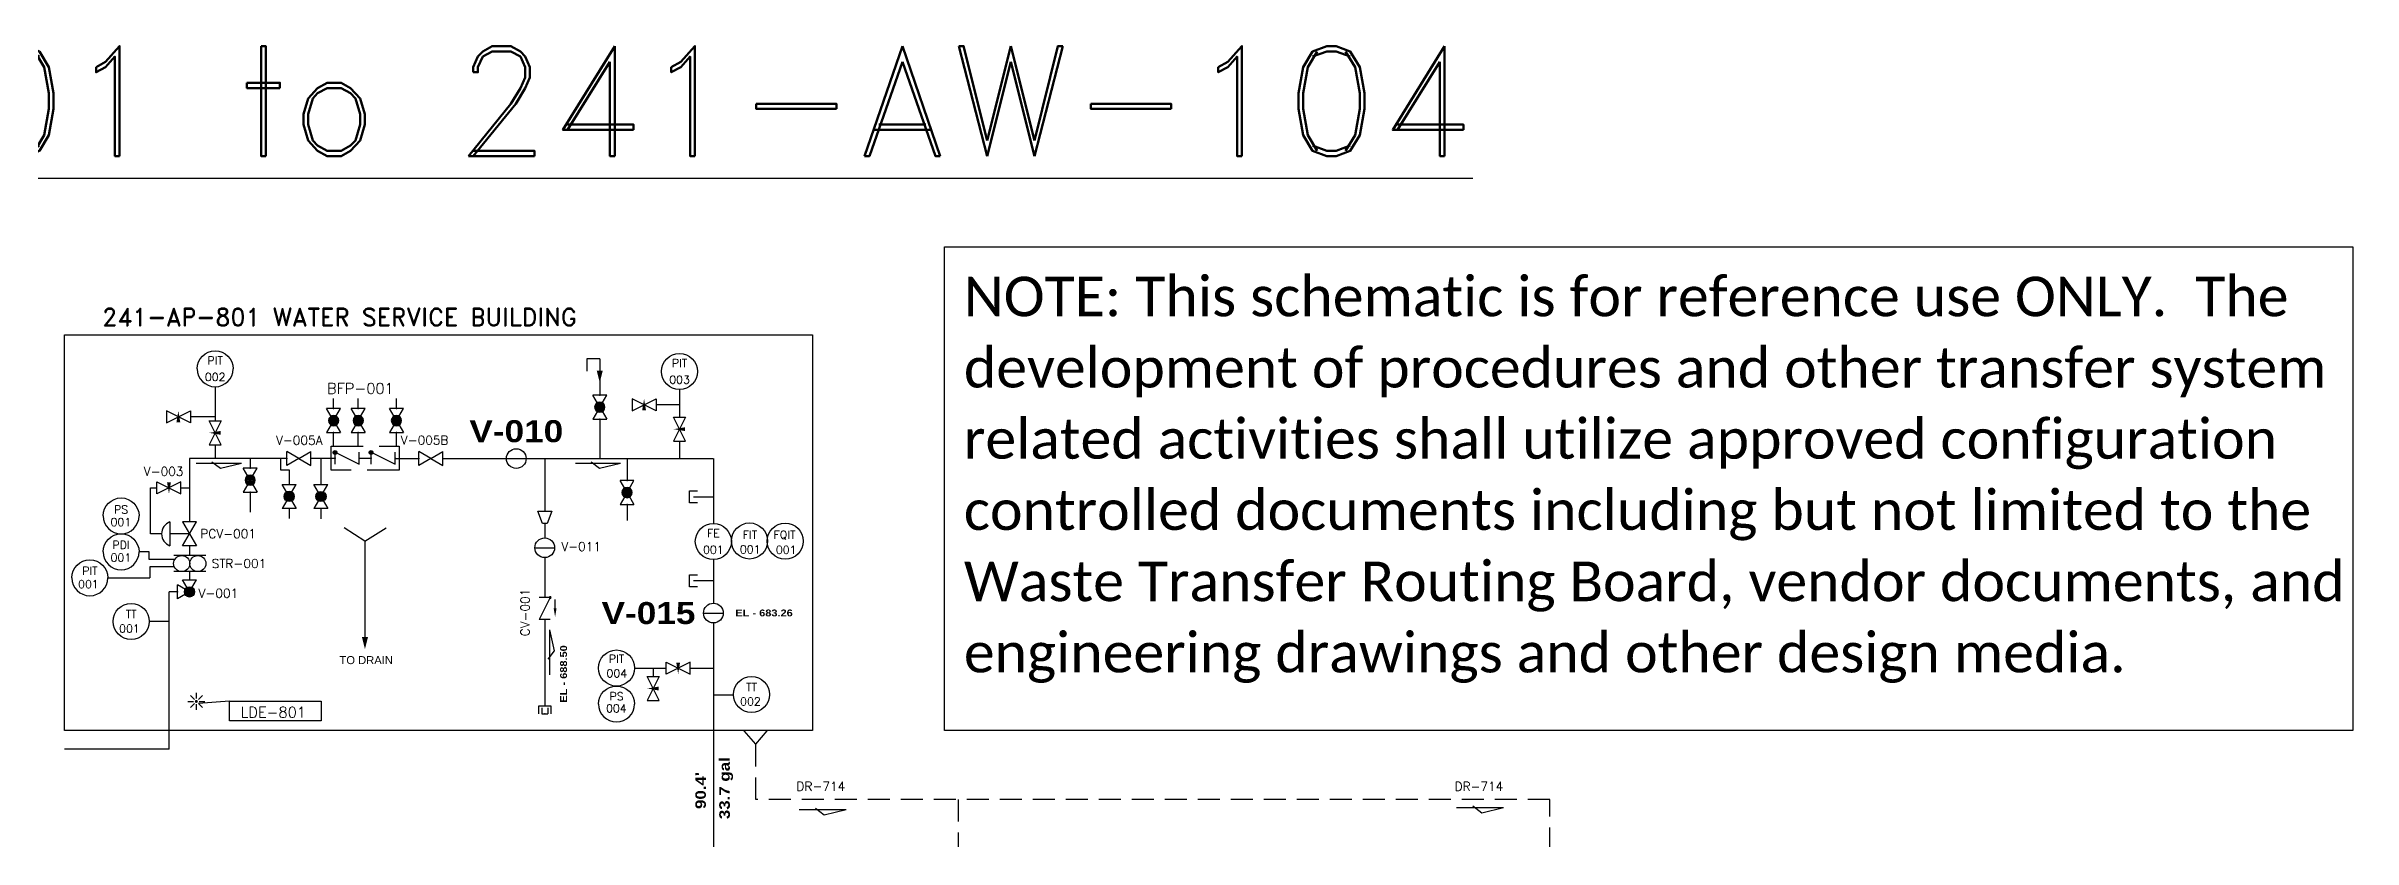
# Model space of a CAD drawing. Header units: inches. Extents: x -64 to 68, y 27 to 69.
# Drawn here: x 41.54 to 67.75, y 59.81 to 68.82 of the extents above; entities that cross this region are included whole.
import ezdxf
from ezdxf.enums import TextEntityAlignment as Align

# ---------------------------------------------------------------- set-up
doc = ezdxf.new("R2010")
doc.units = ezdxf.units.IN
doc.header["$MEASUREMENT"] = 0
doc.linetypes.add('DASHED', pattern=[0.75, 0.5, -0.25])
doc.linetypes.add('DASHED2', pattern=[0.375, 0.25, -0.125])
for name, color, linetype in [('Drain Route', 7, 'DASHED2'), ('Flush Water Route', 4, 'Continuous'), ('Structure - Other', 7, 'Continuous'), ('Symbols', 7, 'Continuous'), ('SYMTXT', 132, 'Continuous'), ('Text', 7, 'Continuous'), ('TITLE', 7, 'Continuous'), ('Valve - Other- Not DVI Credited', 7, 'Continuous')]:
    doc.layers.add(name, color=color, linetype=linetype)
doc.styles.add('DWG TEXT', font='')
doc.styles.add('ROMAND', font='ROMAND')
doc.styles.add('ROMANS', font='romans')
doc.styles.get("Standard").update_dxf_attribs({"font": 'arial.ttf'})
doc.styles.get('DWG TEXT').set_extended_font_data('Arial Black')

# ---------------------------------------------------------------- blocks, each defined once
blk = doc.blocks.new('SIPBKFHA')
at = {"linetype": 'DASHED'}
for p, q in [((-0.062, -0.188), (-0.062, 0.188)), ((-0.062, 0.188), (1, 0.188)), ((1, 0.188), (1, -0.188)), ((1, -0.188), (-0.062, -0.188))]:
    blk.add_line(p, q, dxfattribs=at)
for p, q in [((0, -0.094), (0, 0.094)), ((0, 0.094), (0.375, -0.094)), ((0.375, -0.094), (0.375, 0.094)), ((0.375, 0), (0.562, 0)), ((0.562, -0.094), (0.562, 0.094)), ((0.562, 0.094), (0.938, -0.094)), ((0.938, -0.094), (0.938, 0.094))]:
    blk.add_line(p, q)
at = {"linetype": 'Continuous'}
for centre, radius in [((0, 0.091), 0.03), ((0, 0.091), 0.0225), ((0, 0.091), 0.015), ((0, 0.091), 0.0075), ((0.562, 0.091), 0.03), ((0.562, 0.091), 0.0225), ((0.562, 0.091), 0.015), ((0.562, 0.091), 0.0075)]:
    blk.add_circle(centre, radius, dxfattribs=at)
for p in [(0, 0.091), (0, 0), (0.562, 0.091)]:
    blk.add_point(p)
for p in [(0.375, 0), (0.562, 0), (0.938, 0)]:
    blk.add_point(p, dxfattribs=at)
blk = doc.blocks.new('SIPVGASA')
at = {"linetype": 'Continuous'}
for p, q in [((-0.187, -0.109), (-0.187, 0.109)), ((0.188, -0.109), (0.188, 0.109))]:
    blk.add_line(p, q, dxfattribs=at)
for q in [(-0.187, 0.109), (-0.187, -0.109), (0.188, 0.109), (0.188, -0.109)]:
    blk.add_line((0, 0), q)
for p in [(-0.187, 0), (0, 0), (0.188, 0)]:
    blk.add_point(p, dxfattribs=at)
at = {"width": 0.85}
blk.add_attdef('HNAME', text='', height=0.125, dxfattribs=at).set_placement((0, -0.312), align=Align.CENTER)
blk.add_attdef('VNAME', (-0.062, -0.187), '', height=0.125, rotation=270, dxfattribs=at)
blk = doc.blocks.new('SIPDISHA')
for p, q in [((0, 0.09375), (0, -0.09375)), ((0.125, 0.09375), (0, 0.09375)), ((0.03125, 0.046875), (0.125, 0.046875)), ((0.125, 0.046875), (0.125, -0.046875)), ((0, -0.09375), (0.125, -0.09375)), ((0.03125, -0.046875), (0.125, -0.046875))]:
    blk.add_line(p, q)
for p in [(0, 0), (0.125, 0)]:
    blk.add_point(p)
blk = doc.blocks.new('SPDF002H')
at = {"color": 0, "linetype": 'ByBlock'}
blk.add_lwpolyline([(0.195, 0.036), (0.195, -0.036), (0, -0.109), (0, 0.109), (0.195, 0.036)], dxfattribs=at)
at = {"layer": 'SYMTXT', "linetype": 'ByBlock'}
blk.add_attdef('SIZE', text='', height=0.125, dxfattribs=at).set_placement((0.094, 0.221), align=Align.CENTER)
blk = doc.blocks.new('ARROW')
blk.add_solid([(0.18, -0.03), (0.18, 0.03), (0, 0)])
blk = doc.blocks.new('SPDV002H')
at = {"color": 0, "linetype": 'ByBlock'}
blk.add_lwpolyline([(0.1875, 0.09375), (-0.1875, -0.09375), (-0.1875, 0.09375), (0.1875, -0.09375)], close=True, dxfattribs=at)
at = {"color": 0, "linetype": 'ByBlock', "rotation": 90}
blk.add_blockref('ARROW', (0, -0.09375), dxfattribs=at)
at = {"layer": 'SYMTXT', "linetype": 'ByBlock', "width": 0.85}
blk.add_attdef('HNAME', text='', height=0.125, dxfattribs=at).set_placement((0, -0.3125), align=Align.CENTER)
blk.add_attdef('VNAME', (-0.0625, -0.1875), '', height=0.125, rotation=270, dxfattribs=at)
blk = doc.blocks.new('SGGA024X')
at = {"color": 0, "linetype": 'ByBlock'}
blk.add_solid([(0, 0), (0.187499, 0.046873), (0.187498, -0.046877)], dxfattribs=at)
blk = doc.blocks.new('SIPVGLSA')
at = {"linetype": 'Continuous'}
for p, q in [((-0.188, -0.109), (-0.188, 0.109)), ((0.188, 0.109), (0.188, -0.109))]:
    blk.add_line(p, q, dxfattribs=at)
for q in [(-0.188, 0.109), (-0.188, -0.109), (0.188, 0.109), (0.188, -0.109)]:
    blk.add_line((0, 0), q)
for radius in [0.08, 0.07, 0.06, 0.05, 0.04, 0.03, 0.02, 0.01]:
    blk.add_circle((0, 0), radius, dxfattribs=at)
for p in [(-0.188, 0), (0.188, 0)]:
    blk.add_point(p, dxfattribs=at)
blk.add_point((0, 0))
at = {"width": 0.85}
blk.add_attdef('HNAME', text='', height=0.125, dxfattribs=at).set_placement((0.006, -0.312), align=Align.CENTER)
blk.add_attdef('VNAME', (-0.056, -0.188), '', height=0.125, rotation=270, dxfattribs=at)
blk = doc.blocks.new('SIBUBF9')
blk.add_arc((0, 0), 0.281, 0, 180)
blk = doc.blocks.new('2-Way Valve')
blk.add_line((0, 0.112), (0, -0.112))
blk.add_circle((0, 0), 0.112)
blk = doc.blocks.new('check valve')
for p, q in [((0, 0.075), (0, -0.05)), ((0, 0.075), (0.25, -0.05)), ((0.25, 0.075), (0.25, -0.05))]:
    blk.add_line(p, q)
for start, end in [(0, 180), (180, 0)]:
    blk.add_arc((0, 0.075), 0.0101, start, end)
blk = doc.blocks.new('Direction Arrow')
for p, q in [((0, 0), (-0.534, 0)), ((-0.248, -0.058), (-0.349, 0.018)), ((0, 0), (-0.248, -0.058))]:
    blk.add_line(p, q)

msp = doc.modelspace()

# ---------------------------------------------------------------- hatches: boundary and pattern name
msp.add_hatch(color=256).paths.add_polyline_path([(43.268, 61.374, 1), (43.232, 61.374, 1)])

# ---------------------------------------------------------------- linework, layer by layer
for p, q in [((43.763, 64.079), (43.25, 64.079)), ((43.525, 64.023), (43.428, 64.095)), ((43.763, 64.079), (43.525, 64.023)), ((48.07, 64.079), (47.557, 64.079)), ((47.832, 64.023), (47.736, 64.095)), ((48.07, 64.079), (47.832, 64.023)), ((48.853, 63.769), (48.944, 63.769)), ((48.853, 63.633), (48.853, 63.769)), ((48.944, 63.633), (48.853, 63.633)), ((42.948, 63.416), (42.948, 63.143)), ((43.172, 63.281), (42.948, 63.281)), ((43.093, 63.417), (43.172, 63.281)), ((43.252, 63.417), (43.093, 63.417)), ((43.093, 63.144), (43.172, 63.281)), ((43.172, 63.281), (43.252, 63.417)), ((43.172, 63.281), (43.252, 63.144)), ((42.716, 63.074), (42.6, 63.074)), ((42.716, 62.989), (42.716, 63.074)), ((43, 62.989), (42.716, 62.989)), ((43.002, 62.905), (42.72, 62.905)), ((42.72, 62.905), (42.72, 62.78)), ((43.252, 63.144), (43.093, 63.144)), ((42.246, 62.78), (42.72, 62.78)), ((43.172, 62.619), (43.036, 62.698)), ((43.172, 62.619), (43.093, 62.755)), ((43.172, 62.619), (43.252, 62.755)), ((48.853, 62.815), (48.944, 62.815)), ((48.853, 62.678), (48.853, 62.815)), ((48.944, 62.678), (48.853, 62.678)), ((43.172, 62.619), (43.036, 62.539)), ((47.261, 62.19), (47.261, 61.677)), ((47.261, 62.19), (47.316, 61.951)), ((47.316, 61.951), (47.244, 61.855)), ((43.153, 61.374), (43.218, 61.374)), ((43.182, 61.443), (43.228, 61.397)), ((43.182, 61.306), (43.228, 61.352)), ((43.25, 61.471), (43.25, 61.406)), ((43.25, 61.342), (43.25, 61.277)), ((43.273, 61.397), (43.319, 61.443)), ((43.273, 61.352), (43.319, 61.306)), ((43.282, 61.374), (43.347, 61.374))]:
    msp.add_line(p, q)
at = {"linetype": 'Continuous'}
for p, q in [((43.036, 62.539), (43.036, 62.698)), ((43.093, 62.755), (43.252, 62.755))]:
    msp.add_line(p, q, dxfattribs=at)
for centre in [(48.74, 65.125), (49.124, 63.192), (49.534, 63.198), (49.941, 63.196), (42.51, 62.284), (48.024, 61.754), (49.558, 61.453)]:
    msp.add_circle(centre, 0.205)
for radius in [0.0582, 0.0509, 0.0436, 0.0364, 0.0291, 0.0218, 0.0145, 0.00727]:
    msp.add_circle((43.172, 62.619), radius, dxfattribs=at)
msp.add_arc((43.001, 63.279), 0.146, 111.0996, 248.9004)
for p in [(43.172, 62.755), (43.036, 62.619)]:
    msp.add_point(p, dxfattribs=at)
msp.add_point((43.172, 62.619))
at = {"layer": 'Drain Route'}
for q in [(49.475, 61.042), (49.735, 61.042)]:
    msp.add_line((49.605, 60.888), q, dxfattribs=at)
at = {"layer": 'Drain Route', "color": 7}
for points in [[(58.628, 58.941), (58.628, 60.258), (49.605, 60.258), (49.605, 60.888)], [(51.904, 60.258), (51.904, 56.444), (50.961, 56.444)]]:
    msp.add_lwpolyline(points, dxfattribs=at)
at = {"layer": 'Flush Water Route'}
for p, q in [((47.833, 65.267), (47.687, 65.267)), ((47.687, 65.267), (47.687, 65.127)), ((47.833, 65.267), (47.833, 64.855)), ((43.464, 64.949), (43.464, 64.563)), ((44.81, 64.703, -0.296), (44.81, 64.819, -0.296)), ((45.09, 64.703, -0.296), (45.09, 64.819, -0.296)), ((45.523, 64.703, -0.296), (45.523, 64.819, -0.296)), ((48.74, 64.745), (48.473, 64.745)), ((48.74, 64.921), (48.74, 64.605)), ((43.464, 64.608), (43.183, 64.608)), ((47.833, 64.583), (47.833, 64.135)), ((43.464, 64.29), (43.464, 64.135)), ((44.81, 64.274, -0.296), (44.81, 64.43, -0.296)), ((45.09, 64.274, -0.296), (45.09, 64.43, -0.296)), ((45.523, 64.274, -0.296), (45.523, 64.43, -0.296)), ((48.74, 64.332), (48.74, 64.135)), ((44.135, 64.135), (43.172, 64.135)), ((43.172, 64.135), (43.172, 63.417)), ((43.862, 64.135), (43.862, 64.025)), ((44.278, 64.135), (44.135, 64.135)), ((44.206, 64.135), (44.206, 64.008)), ((44.206, 64.008), (44.305, 64.008)), ((44.305, 64.008), (44.305, 63.842)), ((44.826, 64.135, -0.355), (44.551, 64.135)), ((44.666, 64.135, -0.148), (44.666, 63.84, -0.148)), ((45.508, 64.135), (45.777, 64.135)), ((46.05, 64.135), (46.773, 64.135)), ((46.997, 64.135), (49.123, 64.135)), ((47.21, 64.135), (47.21, 63.538)), ((48.143, 64.135), (48.143, 63.884)), ((49.124, 64.135), (49.124, 63.397)), ((42.728, 63.279), (42.728, 63.802)), ((42.728, 63.802), (42.803, 63.802)), ((43.076, 63.802), (43.172, 63.802)), ((43.862, 63.753), (43.862, 63.527)), ((48.898, 63.701), (49.124, 63.701)), ((44.305, 63.569), (44.305, 63.453)), ((44.666, 63.568, -0.148), (44.666, 63.451, -0.148)), ((48.143, 63.611), (48.143, 63.429)), ((42.855, 63.279), (42.728, 63.279)), ((45.166, 63.197), (44.928, 63.348)), ((45.166, 63.197), (45.405, 63.348)), ((45.166, 63.197), (45.166, 62.105)), ((47.21, 63.397), (47.21, 63.233)), ((43.172, 63.144), (43.172, 63.033)), ((47.21, 63.01), (47.21, 62.555)), ((49.124, 62.984), (49.124, 62.491)), ((43.172, 62.85), (43.172, 62.755)), ((48.898, 62.747), (49.124, 62.747)), ((43.036, 62.619), (42.943, 62.619)), ((42.943, 60.83), (42.943, 62.619)), ((42.943, 62.284), (42.715, 62.284)), ((47.21, 62.305), (47.21, 61.326)), ((49.124, 62.267), (49.124, 60.593)), ((48.228, 61.754), (48.588, 61.754)), ((48.439, 61.754), (48.439, 61.658)), ((48.861, 61.754), (49.124, 61.754)), ((49.352, 61.445), (49.124, 61.445)), ((42.943, 60.83), (41.752, 60.83))]:
    msp.add_line(p, q, dxfattribs=at)
msp.add_lwpolyline([(49.124, 60.593), (49.124, 59.703)], dxfattribs=at)
at = {"layer": 'Structure - Other'}
msp.add_lwpolyline([(41.752, 65.543), (50.252, 65.543), (50.252, 61.043), (50.184, 61.043), (41.752, 61.043)], close=True, dxfattribs=at)
at = {"layer": 'Symbols'}
for p, q in [((43.359, 63.033), (42.993, 63.033)), ((43.359, 62.85), (42.993, 62.85)), ((47.326, 62.432), (47.326, 62.532))]:
    msp.add_line(p, q, dxfattribs=at)
for centre in [(43.084, 62.941), (43.267, 62.941)]:
    msp.add_circle(centre, 0.0916, dxfattribs=at)
at = {"layer": 'Text'}
for p, q in [((43.628, 61.377), (43.273, 61.352)), ((43.628, 61.152), (43.628, 61.377)), ((43.628, 61.377), (44.67, 61.377)), ((44.67, 61.377), (44.67, 61.152)), ((44.67, 61.152), (43.628, 61.152))]:
    msp.add_line(p, q, dxfattribs=at)
msp.add_lwpolyline([(51.75, 66.543), (67.75, 66.543), (67.75, 61.043), (51.75, 61.043)], close=True, dxfattribs=at)

# ---------------------------------------------------------------- block references
at = {"color": 7, "xscale": -0.7272828673681602, "yscale": 0.7272828673681602, "zscale": 0.7272828673681602}
for p in [(43.464, 65.156), (48.024, 61.345)]:
    msp.add_blockref('SIBUBF9', p, dxfattribs=at)
at = {"color": 7, "xscale": 0.7272828673681602, "yscale": 0.7272828673681602, "zscale": 0.7272828673681602, "rotation": 180}
for p in [(43.464, 65.156), (48.024, 61.345)]:
    msp.add_blockref('SIBUBF9', p, dxfattribs=at)
at = {"yscale": 0.7272828673681602, "zscale": 0.7272828673681602}
for name, p, xscale, rotation in [('SIPVGLSA', (47.833, 64.719), -0.7272828673681602, 270), ('SPDV002H', (48.337, 64.745), -0.7272828673681602, 180), ('SPDV002H', (43.046, 64.608), -0.7272828673681602, 180), ('SPDV002H', (43.464, 64.427), -0.7272828673681602, 270), ('SIPVGLSA', (44.81, 64.566, -0.296), -0.7272828673681602, 270), ('SIPVGLSA', (45.09, 64.566, -0.296), -0.7272828673681602, 270), ('SIPVGLSA', (45.523, 64.566, -0.296), -0.7272828673681602, 270), ('SPDV002H', (48.74, 64.469), -0.7272828673681602, 270), ('SIPVGLSA', (43.862, 63.889), -0.7272828673681602, 270), ('SIPVGLSA', (44.305, 63.705), 0.7272828673681602, 270), ('SIPVGLSA', (44.666, 63.704, -0.148), 0.7272828673681602, 270), ('SIPVGLSA', (48.143, 63.748), -0.7272828673681602, 270), ('SIBUBF9', (42.395, 63.483), 0.7272828673681602, 180), ('SIBUBF9', (42.395, 63.074), 0.7272828673681602, 180), ('SIBUBF9', (42.041, 62.78), 0.7272828673681602, 180), ('SPDV002H', (48.439, 61.521), -0.7272828673681602, 270), ('SIPDISHA', (47.21, 61.326), -0.7272828673681602, 90)]:
    msp.add_blockref(name, p, dxfattribs=dict(at, xscale=xscale, rotation=rotation))
for name, p, xscale in [('SIPVGASA', (44.414, 64.135), -0.7272828673681602), ('SIPVGASA', (45.913, 64.135), -0.7272828673681602), ('SIBUBF9', (42.395, 63.483), -0.7272828673681602), ('SPDV002H', (42.939, 63.802), -0.7272828673681602), ('SIBUBF9', (42.395, 63.074), -0.7272828673681602), ('SIBUBF9', (42.041, 62.78), -0.7272828673681602), ('SPDV002H', (48.724, 61.754), 0.7272828673681602)]:
    msp.add_blockref(name, p, dxfattribs=dict(at, xscale=xscale))
at = {"layer": 'Flush Water Route', "yscale": 0.7272828673681602, "zscale": 0.7272828673681602}
for name, p, xscale, rotation in [('SGGA024X', (47.833, 64.997), 0.7272828673681602, 90.00000000000001), ('SPDF002H', (47.21, 63.538), 0.7272828673681602, 269.9999187043016), ('SGGA024X', (45.166, 61.969), -0.7272828673681602, 270)]:
    msp.add_blockref(name, p, dxfattribs=dict(at, xscale=xscale, rotation=rotation))
at = {"layer": 'Structure - Other', "xscale": 0.7272828673681602, "yscale": 0.7272828673681602, "zscale": 0.7272828673681602}
msp.add_blockref('SIPBKFHA', (44.826, 64.138, -0.296), dxfattribs=at)
at = {"layer": 'Symbols', "rotation": 270}
msp.add_blockref('check valve', (47.196, 62.555), dxfattribs=at)
at = {"layer": 'Symbols', "xscale": 0.54375, "yscale": 0.54375, "zscale": 0.54375, "rotation": 90.00000000000001}
msp.add_blockref('ARROW', (47.326, 62.334), dxfattribs=at)
at = {"layer": 'Symbols'}
for p in [(50.632, 60.141), (58.101, 60.164)]:
    msp.add_blockref('Direction Arrow', p, dxfattribs=at)
at = {"layer": 'Valve - Other- Not DVI Credited'}
for p, rotation in [((46.885, 64.135), 90), ((47.208, 63.121), 90), ((49.124, 62.379), 90.0421846990802)]:
    msp.add_blockref('2-Way Valve', p, dxfattribs=dict(at, rotation=rotation))

# ---------------------------------------------------------------- texts
at = {"style": 'ROMANS'}
for s, p in [('PIT', (43.464, 65.204)), ('PIT', (48.74, 65.174)), ('001', (42.393, 63.367)), ('PS', (42.395, 63.51)), ('PDI', (42.395, 63.108)), ('FE', (49.124, 63.241)), ('FIT', (49.54, 63.223)), ('FQIT', (49.933, 63.224)), ('PIT', (42.041, 62.813)), ('001', (42.393, 62.964)), ('001', (42.024, 62.662)), ('PS', (48.024, 61.387))]:
    msp.add_text(s, height=0.0909, dxfattribs=at).set_placement(p, align=Align.CENTER)
at = {"color": 7, "style": 'ROMANS'}
for s, p in [('002', (43.464, 65.017)), ('003', (48.74, 64.986)), ('001', (49.124, 63.053)), ('001', (49.542, 63.057)), ('001', (49.951, 63.052)), ('004', (48.022, 61.25))]:
    msp.add_text(s, height=0.0909, dxfattribs=at).set_placement(p, align=Align.CENTER)
at = {"style": 'ROMANS'}
for s, p in [('TT', (42.51, 62.367)), ('PIT', (48.024, 61.858)), ('TT', (49.558, 61.538))]:
    msp.add_text(s, height=0.0909, dxfattribs=at).set_placement(p, align=Align.MIDDLE)
at = {"insert": (51.97, 66.202), "char_height": 0.45, "attachment_point": 1}
msp.add_mtext_dynamic_manual_height_columns('\\pxa0.66667,sm1.0792;{\\fCalibri|b0|i0|c0|p34;NOTE: This schematic is for reference use ONLY.  The development of procedures and other transfer system related activities shall utilize approved configuration controlled documents including but not limited to the Waste Transfer Routing Board, vendor documents, and engineering drawings and other design media.}', width=15.67375, gutter_width=11.83, heights=[5.922], dxfattribs=at)
at = {"char_height": 0.0909, "width": 0.14568, "style": 'ROMANS'}
for s, insert, attachment_point in [('{\\C0;001}', (42.607, 62.248), 3), ('{\\C0;004}', (47.91, 61.739), 1), ('{\\C0;002}', (49.662, 61.419), 3)]:
    msp.add_mtext(s, dxfattribs=dict(at, insert=insert, attachment_point=attachment_point))
at = {"layer": 'Text', "style": 'ROMAND'}
msp.add_text('241-AP-801 WATER SERVICE BUILDING', height=0.2, dxfattribs=at).set_placement((44.876, 65.643), align=Align.CENTER)
at = {"layer": 'Text', "style": 'ROMANS'}
for s, height, p in [('BFP-001', 0.1213, (44.734, 64.871, 0.593)), ('V-005A', 0.1011, (44.155, 64.292, 0.593)), ('V-005B', 0.1011, (45.573, 64.293, 1.186)), ('V-003', 0.1011, (42.653, 63.938)), ('PCV-001', 0.1011, (43.295, 63.23)), ('V-011', 0.1011, (47.397, 63.084)), ('STR-001', 0.1011, (43.425, 62.891)), ('V-001', 0.1011, (43.275, 62.553)), ('LDE-801', 0.1213, (43.752, 61.19)), ('DR-714', 0.1011, (50.068, 60.359)), ('DR-714', 0.1011, (57.544, 60.358))]:
    msp.add_text(s, height=height, dxfattribs=at).set_placement(p)
at = {"layer": 'Text', "style": 'DWG TEXT'}
for s, p in [('V-010', (46.885, 64.446)), ('V-015', (48.387, 62.379))]:
    msp.add_text(s, height=0.25, dxfattribs=at).set_placement(p, align=Align.MIDDLE_CENTER)
at = {"layer": 'Text', "style": 'ROMANS'}
msp.add_text('CV-001', height=0.1011, rotation=90, dxfattribs=at).set_placement((47.035, 62.115))
at = {"layer": 'Text', "style": 'DWG TEXT'}
msp.add_text('EL - 683.26', height=0.078, dxfattribs=at).set_placement((49.7, 62.38), align=Align.MIDDLE)
at = {"layer": 'Text'}
msp.add_text('TO DRAIN', height=0.0909, dxfattribs=at).set_placement((45.18, 61.844), align=Align.MIDDLE)
at = {"layer": 'Text', "style": 'DWG TEXT'}
for s, height, p in [('EL - 688.50', 0.078, (47.422, 61.687)), ("90.4' ", 0.12, (48.979, 60.388)), ('33.7 gal', 0.12, (49.266, 60.388))]:
    msp.add_text(s, height=height, rotation=90, dxfattribs=at).set_placement(p, align=Align.MIDDLE)
at = {"layer": 'TITLE', "style": 'ROMAND'}
msp.add_text('%%UTRANSFER 241-AP-101 to 241-AW-104', height=1.25, dxfattribs=at).set_placement((22.396, 67.573))

doc.saveas('drawing.dxf')
